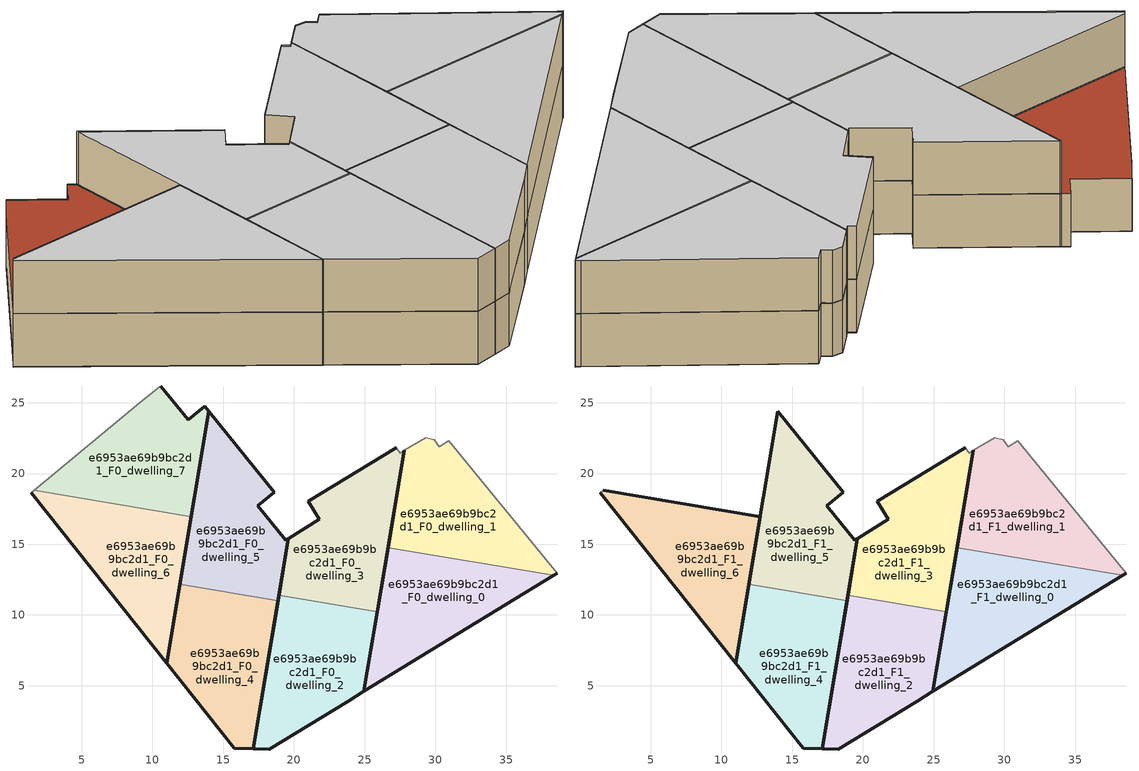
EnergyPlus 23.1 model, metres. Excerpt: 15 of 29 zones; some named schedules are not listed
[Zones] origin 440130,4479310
e6953ae69b9bc2d1_F0_dwelling_0
 floor ground (EU_floor_Construction): 38.36,12.8 26.66,14.76 24.95,4.59 z0
 wall outside (EU_wall_Construction): 38.36,12.8 24.95,4.59 26.66,14.76 z0:3
 wall to e6953ae69b9bc2d1_F0_dwelling_1 (EU_wall_Construction): 26.66,14.76 38.36,12.8 z0:3
e6953ae69b9bc2d1_F0_dwelling_1
 floor ground (EU_floor_Construction): 38.61,12.95 38.43,13.18 30.95,22.33 30.26,21.89 29.91,22.38 29.31,22.54 27.81,21.63 26.66,14.76 38.36,12.8 z0
 wall outside (EU_wall_Construction): 26.66,14.76 27.81,21.63 / 38.61,12.95 38.36,12.8 z0:3
 wall adiabatic (EU_wall_Construction): 27.81,21.63 29.31,22.54 29.91,22.38 30.26,21.89 30.95,22.33 38.43,13.18 38.61,12.95 z0:3
e6953ae69b9bc2d1_F0_dwelling_2
 floor ground (EU_floor_Construction): 23.84,3.91 24.95,4.59 25.9,10.22 18.95,11.39 17.13,0.55 18.25,0.53 z0
 wall outside (EU_wall_Construction): 25.9,10.22 24.95,4.59 23.84,3.91 18.25,0.53 17.13,0.55 18.95,11.39 z0:3
 wall to e6953ae69b9bc2d1_F0_dwelling_3 (EU_wall_Construction): 18.95,11.39 25.9,10.22 z0:3
e6953ae69b9bc2d1_F0_dwelling_3
 floor ground (EU_floor_Construction): 25.9,10.22 27.81,21.63 27.51,21.45 27.22,21.81 21.03,18.04 21.8,16.75 19.62,15.39 18.95,11.39 z0
 wall outside (EU_wall_Construction): 18.95,11.39 19.62,15.39 21.8,16.75 21.03,18.04 27.22,21.81 / 27.81,21.63 25.9,10.22 z0:3
 wall adiabatic (EU_wall_Construction): 27.22,21.81 27.51,21.45 27.81,21.63 z0:3
e6953ae69b9bc2d1_F0_dwelling_4
 floor ground (EU_floor_Construction): 17.13,0.55 18.88,11.01 11.94,12.18 11.01,6.59 15.78,0.58 z0
 wall outside (EU_wall_Construction): 18.88,11.01 17.13,0.55 15.78,0.58 11.01,6.59 11.94,12.18 z0:3
 wall to e6953ae69b9bc2d1_F0_dwelling_5 (EU_wall_Construction): 11.94,12.18 18.88,11.01 z0:3
e6953ae69b9bc2d1_F0_dwelling_5
 floor ground (EU_floor_Construction): 18.88,11.01 19.62,15.39 19.44,15.28 17.46,17.73 18.62,18.67 13.99,24.39 11.94,12.18 z0
 wall outside (EU_wall_Construction): 11.94,12.18 13.99,24.39 18.62,18.67 17.46,17.73 19.44,15.28 19.62,15.39 18.88,11.01 z0:3
e6953ae69b9bc2d1_F0_dwelling_6
 floor ground (EU_floor_Construction): 11.01,6.59 12.74,16.95 1.65,18.81 1.44,18.63 z0
 wall outside (EU_wall_Construction): 12.74,16.95 11.01,6.59 1.44,18.63 z0:3
 wall adiabatic (EU_wall_Construction): 1.44,18.63 1.65,18.81 z0:3
 wall to e6953ae69b9bc2d1_F0_dwelling_7 (EU_wall_Construction): 1.65,18.81 12.74,16.95 z0:3
e6953ae69b9bc2d1_F0_dwelling_7
 floor ground (EU_floor_Construction): 12.74,16.95 13.99,24.39 13.7,24.75 12.52,23.8 10.58,26.19 10.51,26.13 9.33,25.19 1.65,18.81 z0
 wall outside (EU_wall_Construction): 10.58,26.19 12.52,23.8 13.7,24.75 13.99,24.39 12.74,16.95 z0:3
 wall adiabatic (EU_wall_Construction): 1.65,18.81 9.33,25.19 10.51,26.13 10.58,26.19 z0:3
 roof outside (EU_roof_Construction): 13.7,24.75 13.99,24.39 12.74,16.95 1.65,18.81 9.33,25.19 10.51,26.13 10.58,26.19 12.52,23.8 z3
e6953ae69b9bc2d1_F1_dwelling_0
 floor to e6953ae69b9bc2d1_F0_dwelling_0 (EU_floor_Construction): 38.36,12.8 26.66,14.76 24.95,4.59 z3
 wall outside (EU_wall_Construction): 38.36,12.8 24.95,4.59 26.66,14.76 z3:6
 wall to e6953ae69b9bc2d1_F1_dwelling_1 (EU_wall_Construction): 26.66,14.76 38.36,12.8 z3:6
 ceiling to e6953ae69b9bc2d1_F2_dwelling_0 (EU_floor_Construction): 38.36,12.8 24.95,4.59 26.66,14.76 z6
e6953ae69b9bc2d1_F1_dwelling_1
 floor to e6953ae69b9bc2d1_F0_dwelling_1 (EU_floor_Construction): 38.61,12.95 38.43,13.18 30.95,22.33 30.26,21.89 29.91,22.38 29.31,22.54 27.81,21.63 26.66,14.76 38.36,12.8 z3
 wall outside (EU_wall_Construction): 26.66,14.76 27.81,21.63 / 38.61,12.95 38.36,12.8 z3:6
 wall adiabatic (EU_wall_Construction): 27.81,21.63 29.31,22.54 29.91,22.38 30.26,21.89 30.95,22.33 38.43,13.18 38.61,12.95 z3:6
 ceiling to e6953ae69b9bc2d1_F2_dwelling_1 (EU_floor_Construction): 30.95,22.33 38.43,13.18 38.61,12.95 38.36,12.8 26.66,14.76 27.81,21.63 29.31,22.54 29.91,22.38 30.26,21.89 z6
e6953ae69b9bc2d1_F1_dwelling_2
 floor to e6953ae69b9bc2d1_F0_dwelling_2 (EU_floor_Construction): 23.84,3.91 24.95,4.59 25.9,10.22 18.95,11.39 17.13,0.55 18.25,0.53 z3
 wall outside (EU_wall_Construction): 25.9,10.22 24.95,4.59 23.84,3.91 18.25,0.53 17.13,0.55 18.95,11.39 z3:6
 wall to e6953ae69b9bc2d1_F1_dwelling_3 (EU_wall_Construction): 18.95,11.39 25.9,10.22 z3:6
 ceiling to e6953ae69b9bc2d1_F2_dwelling_2 (EU_floor_Construction): 25.9,10.22 24.95,4.59 23.84,3.91 18.25,0.53 17.13,0.55 18.95,11.39 z6
e6953ae69b9bc2d1_F1_dwelling_3
 floor to e6953ae69b9bc2d1_F0_dwelling_3 (EU_floor_Construction): 25.9,10.22 27.81,21.63 27.51,21.45 27.22,21.81 21.03,18.04 21.8,16.75 19.62,15.39 18.95,11.39 z3
 wall outside (EU_wall_Construction): 18.95,11.39 19.62,15.39 21.8,16.75 21.03,18.04 27.22,21.81 / 27.81,21.63 25.9,10.22 z3:6
 wall adiabatic (EU_wall_Construction): 27.22,21.81 27.51,21.45 27.81,21.63 z3:6
 ceiling to e6953ae69b9bc2d1_F2_dwelling_3 (EU_floor_Construction): 27.81,21.63 25.9,10.22 18.95,11.39 19.62,15.39 21.8,16.75 21.03,18.04 27.22,21.81 27.51,21.45 z6
e6953ae69b9bc2d1_F1_dwelling_4
 floor to e6953ae69b9bc2d1_F0_dwelling_4 (EU_floor_Construction): 17.13,0.55 18.88,11.01 11.94,12.18 11.01,6.59 15.78,0.58 z3
 wall outside (EU_wall_Construction): 18.88,11.01 17.13,0.55 15.78,0.58 11.01,6.59 11.94,12.18 z3:6
 wall to e6953ae69b9bc2d1_F1_dwelling_5 (EU_wall_Construction): 11.94,12.18 18.88,11.01 z3:6
 ceiling to e6953ae69b9bc2d1_F2_dwelling_4 (EU_floor_Construction): 18.88,11.01 17.13,0.55 15.78,0.58 11.01,6.59 11.94,12.18 z6
e6953ae69b9bc2d1_F1_dwelling_5
 floor to e6953ae69b9bc2d1_F0_dwelling_5 (EU_floor_Construction): 18.88,11.01 19.62,15.39 19.44,15.28 17.46,17.73 18.62,18.67 13.99,24.39 11.94,12.18 z3
 wall outside (EU_wall_Construction): 11.94,12.18 13.99,24.39 18.62,18.67 17.46,17.73 19.44,15.28 19.62,15.39 18.88,11.01 z3:6
 ceiling to e6953ae69b9bc2d1_F2_dwelling_5 (EU_floor_Construction): 13.99,24.39 18.62,18.67 17.46,17.73 19.44,15.28 19.62,15.39 18.88,11.01 11.94,12.18 z6
e6953ae69b9bc2d1_F1_dwelling_6
 floor to e6953ae69b9bc2d1_F0_dwelling_6 (EU_floor_Construction): 11.01,6.59 12.74,16.95 1.65,18.81 1.44,18.63 z3
 wall outside (EU_wall_Construction): 1.65,18.81 12.74,16.95 11.01,6.59 1.44,18.63 z3:6
 wall adiabatic (EU_wall_Construction): 1.44,18.63 1.65,18.81 z3:6
 ceiling to e6953ae69b9bc2d1_F2_dwelling_6 (EU_floor_Construction): 12.74,16.95 11.01,6.59 1.44,18.63 1.65,18.81 z6
[Building]
EU S2 Campaign: North Axis=0; Terrain=City; Solar Distribution=FullExterior
[Site:Location]
Madrid: Latitude=40.5; Longitude=-3.5; Time Zone=1; Elevation=609
[SizingPeriod:WeatherFileDays]
AnnualSizingPeriod: Begin Month=1; Begin Day of Month=1; End Month=12; End Day of Month=31; Day of Week for Start Day=Monday; Use Weather File Daylight Saving Period=No; Use Weather File Rain and Snow Indicators=No
[MATERIAL]
EU_InternalMass_Material: Roughness=MediumRough; Thickness=0.1; Conductivity=1; Density=1800; Specific Heat=900; Thermal Absorptance=0.9; Solar Absorptance=0.7; Visible Absorptance=0.7
[MATERIAL:NOMASS] Roughness=MediumRough; Thermal Absorptance=0.9; Solar Absorptance=0.7; Visible Absorptance=0.7
Name | Thermal Resistance
EU_wall_NoMass; EU_roof_NoMass | 2.16768
EU_floor_NoMass | 1.14339
[CONSTRUCTION]
EU_wall_Construction: EU_wall_NoMass
EU_roof_Construction: EU_roof_NoMass
EU_floor_Construction: EU_floor_NoMass
EU_InternalMass_Construction: EU_InternalMass_Material
[ZONE] Type=1; Multiplier=1; Ceiling Height=autocalculate; Floor Area=autocalculate; Part of Total Floor Area=Yes
Name | Volume
e6953ae69b9bc2d1_F0_dwelling_0; e6953ae69b9bc2d1_F1_dwelling_0 | 183.605
e6953ae69b9bc2d1_F0_dwelling_1; e6953ae69b9bc2d1_F1_dwelling_1; e6953ae69b9bc2d1_F0_dwelling_3; e6953ae69b9bc2d1_F1_dwelling_3 | 183.599
e6953ae69b9bc2d1_F0_dwelling_2; e6953ae69b9bc2d1_F1_dwelling_2 | 183.616
e6953ae69b9bc2d1_F0_dwelling_4; e6953ae69b9bc2d1_F1_dwelling_4 | 183.615
e6953ae69b9bc2d1_F0_dwelling_5; e6953ae69b9bc2d1_F1_dwelling_5 | 183.625
e6953ae69b9bc2d1_F0_dwelling_6; e6953ae69b9bc2d1_F1_dwelling_6 | 183.593
e6953ae69b9bc2d1_F0_dwelling_7 | 183.601
[INTERNALMASS] Construction=EU_InternalMass_Construction
Name | Zone or ZoneList | Surface Area
e6953ae69b9bc2d1_F0_dwelling_0_EU_InternalMass | e6953ae69b9bc2d1_F0_dwelling_0 | 61.2034
e6953ae69b9bc2d1_F0_dwelling_1_EU_InternalMass | e6953ae69b9bc2d1_F0_dwelling_1 | 61.1992
e6953ae69b9bc2d1_F0_dwelling_2_EU_InternalMass | e6953ae69b9bc2d1_F0_dwelling_2 | 61.2051
e6953ae69b9bc2d1_F0_dwelling_3_EU_InternalMass | e6953ae69b9bc2d1_F0_dwelling_3 | 61.1988
e6953ae69b9bc2d1_F0_dwelling_4_EU_InternalMass | e6953ae69b9bc2d1_F0_dwelling_4 | 61.2049
e6953ae69b9bc2d1_F0_dwelling_5_EU_InternalMass | e6953ae69b9bc2d1_F0_dwelling_5 | 61.2091
e6953ae69b9bc2d1_F0_dwelling_6_EU_InternalMass | e6953ae69b9bc2d1_F0_dwelling_6 | 61.2016
e6953ae69b9bc2d1_F0_dwelling_7_EU_InternalMass | e6953ae69b9bc2d1_F0_dwelling_7 | 61.2001
e6953ae69b9bc2d1_F1_dwelling_0_EU_InternalMass | e6953ae69b9bc2d1_F1_dwelling_0 | 69.9413
e6953ae69b9bc2d1_F1_dwelling_1_EU_InternalMass | e6953ae69b9bc2d1_F1_dwelling_1 | 69.943
e6953ae69b9bc2d1_F1_dwelling_2_EU_InternalMass | e6953ae69b9bc2d1_F1_dwelling_2 | 69.9546
e6953ae69b9bc2d1_F1_dwelling_3_EU_InternalMass | e6953ae69b9bc2d1_F1_dwelling_3 | 69.9514
e6953ae69b9bc2d1_F1_dwelling_4_EU_InternalMass | e6953ae69b9bc2d1_F1_dwelling_4 | 69.9503
e6953ae69b9bc2d1_F1_dwelling_5_EU_InternalMass | e6953ae69b9bc2d1_F1_dwelling_5 | 69.9462
e6953ae69b9bc2d1_F1_dwelling_6_EU_InternalMass | e6953ae69b9bc2d1_F1_dwelling_6 | 69.9463
[OTHEREQUIPMENT] Fuel Type=Electricity; Design Level Calculation Method=Watts/Area; Power per Zone Floor Area=1; Fraction Latent=0; Fraction Radiant=0; Fraction Lost=0; Carbon Dioxide Generation Rate=0; EndUse Subcategory=EU_Step8_InternalGains
Name | Zone or ZoneList or Space or SpaceList | Schedule
EU_Step8_InternalGain_e6953ae69b9bc2d1_F0_dwelling_0_f000 | e6953ae69b9bc2d1_F0_dwelling_0 | EU_Step8_GainSchedule_e6953ae69b9bc2d1_F0_dwelling_0_f000
EU_Step8_InternalGain_e6953ae69b9bc2d1_F0_dwelling_1_f000 | e6953ae69b9bc2d1_F0_dwelling_1 | EU_Step8_GainSchedule_e6953ae69b9bc2d1_F0_dwelling_1_f000
EU_Step8_InternalGain_e6953ae69b9bc2d1_F0_dwelling_2_f000 | e6953ae69b9bc2d1_F0_dwelling_2 | EU_Step8_GainSchedule_e6953ae69b9bc2d1_F0_dwelling_2_f000
EU_Step8_InternalGain_e6953ae69b9bc2d1_F0_dwelling_3_f000 | e6953ae69b9bc2d1_F0_dwelling_3 | EU_Step8_GainSchedule_e6953ae69b9bc2d1_F0_dwelling_3_f000
EU_Step8_InternalGain_e6953ae69b9bc2d1_F0_dwelling_4_f000 | e6953ae69b9bc2d1_F0_dwelling_4 | EU_Step8_GainSchedule_e6953ae69b9bc2d1_F0_dwelling_4_f000
EU_Step8_InternalGain_e6953ae69b9bc2d1_F0_dwelling_5_f000 | e6953ae69b9bc2d1_F0_dwelling_5 | EU_Step8_GainSchedule_e6953ae69b9bc2d1_F0_dwelling_5_f000
EU_Step8_InternalGain_e6953ae69b9bc2d1_F0_dwelling_6_f000 | e6953ae69b9bc2d1_F0_dwelling_6 | EU_Step8_GainSchedule_e6953ae69b9bc2d1_F0_dwelling_6_f000
EU_Step8_InternalGain_e6953ae69b9bc2d1_F0_dwelling_7_f000 | e6953ae69b9bc2d1_F0_dwelling_7 | EU_Step8_GainSchedule_e6953ae69b9bc2d1_F0_dwelling_7_f000
EU_Step8_InternalGain_e6953ae69b9bc2d1_F1_dwelling_0_f000 | e6953ae69b9bc2d1_F1_dwelling_0 | EU_Step8_GainSchedule_e6953ae69b9bc2d1_F1_dwelling_0_f000
EU_Step8_InternalGain_e6953ae69b9bc2d1_F1_dwelling_1_f000 | e6953ae69b9bc2d1_F1_dwelling_1 | EU_Step8_GainSchedule_e6953ae69b9bc2d1_F1_dwelling_1_f000
EU_Step8_InternalGain_e6953ae69b9bc2d1_F1_dwelling_2_f000 | e6953ae69b9bc2d1_F1_dwelling_2 | EU_Step8_GainSchedule_e6953ae69b9bc2d1_F1_dwelling_2_f000
EU_Step8_InternalGain_e6953ae69b9bc2d1_F1_dwelling_3_f000 | e6953ae69b9bc2d1_F1_dwelling_3 | EU_Step8_GainSchedule_e6953ae69b9bc2d1_F1_dwelling_3_f000
EU_Step8_InternalGain_e6953ae69b9bc2d1_F1_dwelling_4_f000 | e6953ae69b9bc2d1_F1_dwelling_4 | EU_Step8_GainSchedule_e6953ae69b9bc2d1_F1_dwelling_4_f000
EU_Step8_InternalGain_e6953ae69b9bc2d1_F1_dwelling_5_f000 | e6953ae69b9bc2d1_F1_dwelling_5 | EU_Step8_GainSchedule_e6953ae69b9bc2d1_F1_dwelling_5_f000
EU_Step8_InternalGain_e6953ae69b9bc2d1_F1_dwelling_6_f000 | e6953ae69b9bc2d1_F1_dwelling_6 | EU_Step8_GainSchedule_e6953ae69b9bc2d1_F1_dwelling_6_f000
[ZONEVENTILATION:DESIGNFLOWRATE] Schedule=EU_AlwaysOn; Design Flow Rate Calculation Method=AirChanges/Hour; Air Changes per Hour=0.480546; Ventilation Type=Natural; Fan Pressure Rise=0; Fan Total Efficiency=1; Constant Term Coefficient=1; Temperature Term Coefficient=0; Velocity Term Coefficient=0; Velocity Squared Term Coefficient=0; Minimum Indoor Temperature=-100; Maximum Indoor Temperature=100; Delta Temperature=-100; Minimum Outdoor Temperature=-100; Maximum Outdoor Temperature=100; Maximum Wind Speed=40
Name | Zone or ZoneList or Space or SpaceList
EU_ConstantAir_e6953ae69b9bc2d1_F0_dwelling_0 | e6953ae69b9bc2d1_F0_dwelling_0
EU_ConstantAir_e6953ae69b9bc2d1_F0_dwelling_1 | e6953ae69b9bc2d1_F0_dwelling_1
EU_ConstantAir_e6953ae69b9bc2d1_F0_dwelling_2 | e6953ae69b9bc2d1_F0_dwelling_2
EU_ConstantAir_e6953ae69b9bc2d1_F0_dwelling_3 | e6953ae69b9bc2d1_F0_dwelling_3
EU_ConstantAir_e6953ae69b9bc2d1_F0_dwelling_4 | e6953ae69b9bc2d1_F0_dwelling_4
EU_ConstantAir_e6953ae69b9bc2d1_F0_dwelling_5 | e6953ae69b9bc2d1_F0_dwelling_5
EU_ConstantAir_e6953ae69b9bc2d1_F0_dwelling_6 | e6953ae69b9bc2d1_F0_dwelling_6
EU_ConstantAir_e6953ae69b9bc2d1_F0_dwelling_7 | e6953ae69b9bc2d1_F0_dwelling_7
EU_ConstantAir_e6953ae69b9bc2d1_F1_dwelling_0 | e6953ae69b9bc2d1_F1_dwelling_0
EU_ConstantAir_e6953ae69b9bc2d1_F1_dwelling_1 | e6953ae69b9bc2d1_F1_dwelling_1
EU_ConstantAir_e6953ae69b9bc2d1_F1_dwelling_2 | e6953ae69b9bc2d1_F1_dwelling_2
EU_ConstantAir_e6953ae69b9bc2d1_F1_dwelling_3 | e6953ae69b9bc2d1_F1_dwelling_3
EU_ConstantAir_e6953ae69b9bc2d1_F1_dwelling_4 | e6953ae69b9bc2d1_F1_dwelling_4
EU_ConstantAir_e6953ae69b9bc2d1_F1_dwelling_5 | e6953ae69b9bc2d1_F1_dwelling_5
EU_ConstantAir_e6953ae69b9bc2d1_F1_dwelling_6 | e6953ae69b9bc2d1_F1_dwelling_6
[HVACTEMPLATE:THERMOSTAT] Constant Heating Setpoint=20; Constant Cooling Setpoint=50
EU_HeatOnly_e6953ae69b9bc2d1_F0_dwelling_0; EU_HeatOnly_e6953ae69b9bc2d1_F0_dwelling_1; EU_HeatOnly_e6953ae69b9bc2d1_F0_dwelling_2; EU_HeatOnly_e6953ae69b9bc2d1_F0_dwelling_3; EU_HeatOnly_e6953ae69b9bc2d1_F0_dwelling_4; EU_HeatOnly_e6953ae69b9bc2d1_F0_dwelling_5; EU_HeatOnly_e6953ae69b9bc2d1_F0_dwelling_6; EU_HeatOnly_e6953ae69b9bc2d1_F0_dwelling_7; EU_HeatOnly_e6953ae69b9bc2d1_F1_dwelling_0; EU_HeatOnly_e6953ae69b9bc2d1_F1_dwelling_1; EU_HeatOnly_e6953ae69b9bc2d1_F1_dwelling_2; EU_HeatOnly_e6953ae69b9bc2d1_F1_dwelling_3; EU_HeatOnly_e6953ae69b9bc2d1_F1_dwelling_4; EU_HeatOnly_e6953ae69b9bc2d1_F1_dwelling_5; EU_HeatOnly_e6953ae69b9bc2d1_F1_dwelling_6; EU_HeatOnly_e6953ae69b9bc2d1_F2_dwelling_0; EU_HeatOnly_e6953ae69b9bc2d1_F2_dwelling_1; EU_HeatOnly_e6953ae69b9bc2d1_F2_dwelling_2; EU_HeatOnly_e6953ae69b9bc2d1_F2_dwelling_3; EU_HeatOnly_e6953ae69b9bc2d1_F2_dwelling_4; EU_HeatOnly_e6953ae69b9bc2d1_F2_dwelling_5; EU_HeatOnly_e6953ae69b9bc2d1_F2_dwelling_6; EU_HeatOnly_e6953ae69b9bc2d1_F3_dwelling_0; EU_HeatOnly_e6953ae69b9bc2d1_F3_dwelling_1; EU_HeatOnly_e6953ae69b9bc2d1_F3_dwelling_2; EU_HeatOnly_e6953ae69b9bc2d1_F3_dwelling_3; EU_HeatOnly_e6953ae69b9bc2d1_F3_dwelling_4; EU_HeatOnly_e6953ae69b9bc2d1_F3_dwelling_5; EU_HeatOnly_e6953ae69b9bc2d1_F3_dwelling_6
[HVACTEMPLATE:ZONE:IDEALLOADSAIRSYSTEM] System Availability Schedule=EU_AlwaysOn; Maximum Heating Supply Air Temperature=50; Minimum Cooling Supply Air Temperature=13; Maximum Heating Supply Air Humidity Ratio=0.0156; Minimum Cooling Supply Air Humidity Ratio=0.0077; Heating Limit=NoLimit; Cooling Limit=NoLimit; Heating Availability Schedule=EU_AlwaysOn; Cooling Availability Schedule=EU_CoolingOff; Dehumidification Control Type=ConstantSensibleHeatRatio; Cooling Sensible Heat Ratio=0.7; Dehumidification Setpoint=60; Humidification Control Type=None; Humidification Setpoint=30; Outdoor Air Method=None; Outdoor Air Flow Rate per Person=0.00944; Outdoor Air Flow Rate per Zone Floor Area=0; Outdoor Air Flow Rate per Zone=0; Demand Controlled Ventilation Type=None; Outdoor Air Economizer Type=NoEconomizer; Heat Recovery Type=None; Sensible Heat Recovery Effectiveness=0.7; Latent Heat Recovery Effectiveness=0.65
Name | Template Thermostat
e6953ae69b9bc2d1_F0_dwelling_0 | EU_HeatOnly_e6953ae69b9bc2d1_F0_dwelling_0
e6953ae69b9bc2d1_F0_dwelling_1 | EU_HeatOnly_e6953ae69b9bc2d1_F0_dwelling_1
e6953ae69b9bc2d1_F0_dwelling_2 | EU_HeatOnly_e6953ae69b9bc2d1_F0_dwelling_2
e6953ae69b9bc2d1_F0_dwelling_3 | EU_HeatOnly_e6953ae69b9bc2d1_F0_dwelling_3
e6953ae69b9bc2d1_F0_dwelling_4 | EU_HeatOnly_e6953ae69b9bc2d1_F0_dwelling_4
e6953ae69b9bc2d1_F0_dwelling_5 | EU_HeatOnly_e6953ae69b9bc2d1_F0_dwelling_5
e6953ae69b9bc2d1_F0_dwelling_6 | EU_HeatOnly_e6953ae69b9bc2d1_F0_dwelling_6
e6953ae69b9bc2d1_F0_dwelling_7 | EU_HeatOnly_e6953ae69b9bc2d1_F0_dwelling_7
e6953ae69b9bc2d1_F1_dwelling_0 | EU_HeatOnly_e6953ae69b9bc2d1_F1_dwelling_0
e6953ae69b9bc2d1_F1_dwelling_1 | EU_HeatOnly_e6953ae69b9bc2d1_F1_dwelling_1
e6953ae69b9bc2d1_F1_dwelling_2 | EU_HeatOnly_e6953ae69b9bc2d1_F1_dwelling_2
e6953ae69b9bc2d1_F1_dwelling_3 | EU_HeatOnly_e6953ae69b9bc2d1_F1_dwelling_3
e6953ae69b9bc2d1_F1_dwelling_4 | EU_HeatOnly_e6953ae69b9bc2d1_F1_dwelling_4
e6953ae69b9bc2d1_F1_dwelling_5 | EU_HeatOnly_e6953ae69b9bc2d1_F1_dwelling_5
e6953ae69b9bc2d1_F1_dwelling_6 | EU_HeatOnly_e6953ae69b9bc2d1_F1_dwelling_6
[SIZING:ZONE] Zone Cooling Design Supply Air Temperature Input Method=SupplyAirTemperature; Zone Cooling Design Supply Air Temperature=13; Zone Heating Design Supply Air Temperature Input Method=SupplyAirTemperature; Zone Heating Design Supply Air Temperature=50; Zone Cooling Design Supply Air Humidity Ratio=0.008; Zone Heating Design Supply Air Humidity Ratio=0.008; Cooling Design Air Flow Method=DesignDay; Cooling Design Air Flow Rate=0; Cooling Minimum Air Flow per Zone Floor Area=0.000762; Cooling Minimum Air Flow=0; Cooling Minimum Air Flow Fraction=0.2; Heating Design Air Flow Method=DesignDay; Heating Design Air Flow Rate=0; Heating Maximum Air Flow per Zone Floor Area=0.002032; Heating Maximum Air Flow=0.141576; Heating Maximum Air Flow Fraction=0.3; Account for Dedicated Outdoor Air System=No; Dedicated Outdoor Air System Control Strategy=NeutralSupplyAir; Dedicated Outdoor Air Low Setpoint Temperature for Design=autosize; Dedicated Outdoor Air High Setpoint Temperature for Design=autosize; Zone Load Sizing Method=Sensible Load Only No Latent Load; Zone Latent Cooling Design Supply Air Humidity Ratio Input Method=HumidityRatioDifference; Zone Cooling Design Supply Air Humidity Ratio Difference=0.005; Zone Latent Heating Design Supply Air Humidity Ratio Input Method=HumidityRatioDifference; Zone Humidification Design Supply Air Humidity Ratio Difference=0.005
e6953ae69b9bc2d1_F0_dwelling_0; e6953ae69b9bc2d1_F0_dwelling_1; e6953ae69b9bc2d1_F0_dwelling_2; e6953ae69b9bc2d1_F0_dwelling_3
